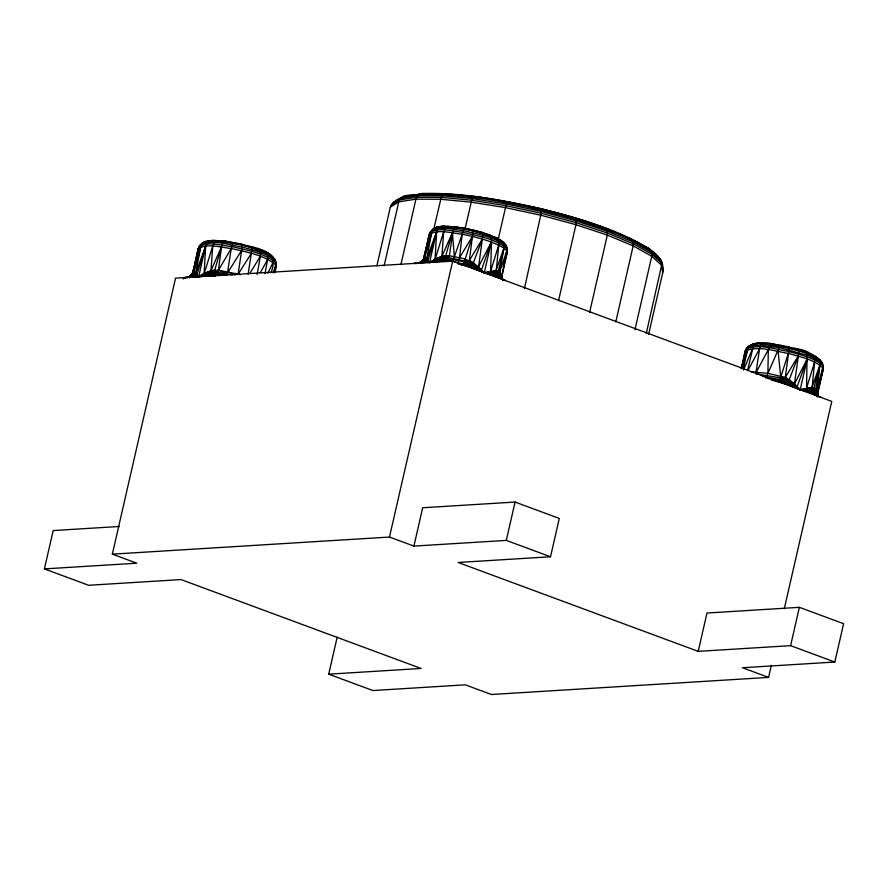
<?xml version="1.0" encoding="UTF-8"?>
<svg xmlns="http://www.w3.org/2000/svg" width="888" height="888" viewBox="0 0 888 888"><rect width="100%" height="100%" fill="white"/><g stroke="black" fill="none" stroke-linecap="round" stroke-linejoin="round"><path stroke-width="1.33" d="M774.514 344.322C784.049 348.429 816.105 346.82 814.585 362.104L811.854 390.565L813.408 393.995L821.134 397.458L819.291 396.925M766.033 378.155L767.92 373.326L768.298 349.617L770.462 344.833L772.338 343.823L789.377 347.019L785.258 377.467L783.26 383.028L800.177 389.699L816.449 394.461L818.015 395.893L816.827 392.119L819.902 365.068C821.5 359.074 815.095 355.367 810.245 354.112L816.294 356.987L820.423 360.35L822.61 363.692L822.776 367.721L817.815 391.319L818.092 396.492L816.827 392.119L811.71 387.834L800.177 389.699L783.427 382.351L771.661 380.186M458.796 263.725L467.532 265.39L484.282 272.738L490.775 273.493L505.228 280.497L491.108 274.725L490.553 271.517L491.597 240.093L490.509 235.575L481.94 232.334L464.79 228.183L443.001 226.129L436.885 227.017L432.822 229.204L429.304 234.077L423.854 257.531L423.931 260.029L421.345 262.482L414.274 263.414L416.361 263.614M798.356 349.661L805.471 351.837L807.092 353.69L806.559 389.832L807.003 391.686L813.408 393.995L806.826 391.064L800.177 389.699L787.712 383.66L779.187 382.073L788.311 353.38C800.099 356.943 813.375 359.207 822.776 367.721L823.01 369.874L817.404 394.394M183.461 278.976L183.328 277.667L203.996 275.924L205.672 246.054L208.769 241.314L212.054 240.382L225.497 241.114L242.546 244.311L238.128 274.148L240.515 274.814M414.274 263.414L434.942 261.671L436.619 231.801L438.339 228.283L441.292 226.329C460.495 226.14 479.664 230.536 497.158 238.339L498.934 243.146L495.959 273.604L497.513 277.034L500.555 277.5L502.908 280.12L499.644 271.772L504.007 248.107C505.816 241.636 498.812 239.261 494.35 237.152C499.922 239.15 508.191 243.534 506.87 250.76L501.431 278.266L507.115 252.914L506.715 246.731C494.694 236.619 478.077 234.31 463.236 230.636C452.891 229.692 440.959 225.452 431.224 230.492M506.071 246.942L505.849 244.91C485.725 231.324 459.163 226.274 435.098 227.783L432.423 230.658L423.665 258.785L421.689 261.35L418.415 263.281L420.368 262.271L429.592 262.471L440.481 261.361L441.824 257.753L443.667 231.824L446.353 227.095L450.338 226.496M503.396 279.964L499.445 277.3L497.846 272.771L504.007 248.107C491.231 240.604 476.545 237.274 462.204 234.221C451.57 233.244 439.305 228.904 429.304 234.077L424.242 257.187L422.799 260.173L420.313 262.437L423.931 260.029L426.262 260.084L429.592 262.471L440.959 260.695L446.509 261.549L449.384 255.955L452.958 230.747L455.5 227.095L457.32 227.15M766.233 343.456L773.215 344.122C768.22 342.28 760.417 341.969 759.573 348.795L755.777 373.837L780.175 377.733L800.177 389.699L811.71 387.834L819.902 365.068L813.852 387.989L814.518 392.918L816.905 395.36M211.133 241.136L219.392 240.748L215.407 241.347L212.732 246.087L210.878 272.006L210.023 274.947L209.535 275.613L198.646 276.723L183.328 277.667L185.414 277.866M274.814 272.416L275.935 265.013C263.57 254.623 246.498 252.248 231.257 248.474C220.624 247.497 208.369 243.157 198.357 248.329L193.295 271.439L194.039 272.039L190.742 275.602L187.479 277.533L190.742 275.602L192.718 273.038L198.357 248.329C202.409 237.496 216.761 241.103 225.497 241.114C240.67 246.254 283.35 246.065 274.98 272.294M648.606 334.399L662.648 273.06C665.134 261.771 656.909 253.657 648.162 248.163C615.717 228.527 578.643 218.581 542.279 208.958C502.93 200.066 462.826 192.385 422.3 193.495C411.577 196.292 395.615 195.238 390.32 207.148L376.889 265.812M817.337 396.936L817.815 391.319L823.01 369.874L822.61 363.692L814.651 358.23L807.458 355.233L779.131 347.596L761.105 345.266L749.472 345.987L747.119 347.463L745.199 351.038L741.214 368.564M274.214 272.738L276.124 262.981C263.847 252.658 246.886 250.305 231.757 246.553C221.201 245.588 209.013 241.27 199.079 246.409L199.312 248.551M501.798 278.943L499.755 275.746L499.644 271.772L506.87 250.76L504.007 248.107L495.815 270.873L484.282 272.738L463.381 264.713L472.416 236.408L473.326 230.159M819.902 365.068L815.339 390.753L817.693 395.904M270.884 272.705C274.692 263.636 274.98 253.435 263.403 251.404L269.453 254.279L273.582 257.642M457.653 263.481L459.518 257.72L462.204 234.221L463.791 229.337L465.157 228.405M264.979 273.682L267.998 257.409L267.199 253.879L266.222 252.592L250.327 246.564L251.504 247.142L251.892 249.628L248.107 274.214M186.413 277.533L191.397 276.035L198.646 276.723L205.672 246.054L195.604 273.682L193.828 276.545C200.821 277.411 207.981 272.549 214.73 276.057L216.406 275.014L218.437 270.218L221.456 246.908L222.755 243.368L224.553 241.347L242.568 244.733L259.574 249.828L260.65 254.345L257.165 274.547M234.21 242.657L232.845 243.59L231.257 248.474L227.073 275.469C217.782 273.77 207.126 270.718 198.646 276.723L192.252 275.213L187.479 277.533M793.073 386.513L794.471 383.938L798.59 354.101L798.645 350.893L797.169 349.273M203.996 275.924L212.931 275.169L213.531 274.303L221.456 246.908L210.944 270.718L204.307 273.859L214.385 271.728L232.545 274.914M446.509 261.549L444.466 260.051L441.347 259.873L429.592 262.471L425.951 260.684L421.689 261.35L418.415 263.281L422.344 261.782L429.592 262.471L436.619 231.801L426.54 259.429L424.775 262.293L429.592 262.471L435.253 259.607L441.636 258.885L452.625 261.605L454.379 256.754L452.392 232.656L444.466 260.051L443.878 260.917L434.942 261.671M817.493 392.485L817.881 389.843M421.345 262.482L425.219 261.771C427.394 263.558 428.682 260.628 426.54 259.429L431.712 232.567L423.931 260.029L429.592 262.471C447.152 255.433 470.03 260.972 484.282 272.738L497.513 277.034L477.167 269.552L491.297 242.069L484.282 272.738L491.108 274.725M741.68 368.132L745.199 351.038C758.663 345.21 774.447 351.315 788.311 353.38M198.357 248.329L193.295 271.595L195.638 262.349M743.345 368.453L747.618 349.528C749.472 342.013 759.007 343.223 764.901 343.112M337.185 637.151L328.704 674.17L421.09 668.464L181.008 579.575L88.622 585.281L44.4 568.897L53.18 530.569L119.358 526.484M44.4 568.897L136.774 563.203L112.343 554.156L175.558 278.144L452.691 261.039L831.767 401.398L784.282 608.735M384.116 265.856L398.768 201.854C401.62 192.108 415.207 196.526 422.3 193.495L423.998 193.839M400.954 264.502L415.928 199.167L419.014 194.428C472.438 193.406 525.185 205.239 576.356 219.525C605.438 229.992 638.15 237.307 660.794 259.673L661.349 264.613M433.588 229.937L441.236 197.369L443.29 194.528L447.275 193.939L420.601 193.695M112.343 554.156L389.477 537.051L452.691 261.039M465.046 228.827L471.717 200.244L473.315 197.369L476.068 196.659C535.775 206.027 596.725 218.892 649.716 249.151L651.692 252.292L651.77 256.255L634.976 329.581M389.477 537.051L413.908 546.098L422.688 507.758L515.062 502.053L559.296 518.437L550.516 556.765L458.13 562.47L698.212 651.359L790.598 645.654L834.82 662.037L843.6 623.698L799.378 607.325L706.992 613.031L698.212 651.359M498.135 239.627L505.96 205.705L507.059 202.753L508.424 201.82M524.408 288.644L542.124 209.057M558.541 300.688L575.946 224.686L576.356 219.525L574.88 217.904M413.908 546.098L506.293 540.392L515.062 502.053M589.61 312.443L607.314 235.109L607.203 229.77L604.451 227.728M615.773 321.878L633.177 245.876L632.633 240.359L628.837 237.884L645.199 247.008M646.253 333.522L662.015 263.492L651.981 254.234L633.422 243.878L607.614 233.133L576.301 222.733L541.636 213.375L505.96 205.705L471.717 200.244L441.236 197.369L416.594 197.258L399.478 199.944L391.042 205.228M747.541 370.485L753.179 346.853L757.198 343.29L763.547 343.323L780.219 345.465L806.404 352.536M817.815 391.319L815.539 388.733L813.752 389.732L806.482 389.177L813.974 391.397L816.449 394.461L812.209 391.808L800.177 389.699L794.471 383.938L807.203 359.03L800.177 389.699L807.003 391.686M328.704 674.17L372.938 690.542L465.312 684.837L491.419 694.505L768.553 677.4L771.328 665.29M790.598 645.654L799.378 607.325M742.279 366.622L742.912 363.936M743.545 361.25L744.488 357.22M823.01 369.874L817.293 393.795L817.926 392.418M460.905 264.602L467.366 266.067L469.364 260.506L482.339 239.094L482.75 233.933L481.263 232.301M751.159 371.828L767.92 373.326L779.686 346.298L781.052 345.365M817.015 390.087L822.776 367.721M220.213 275.68L213.531 274.303L198.646 276.723L194.039 272.028L200.777 246.82L204.151 242.036C228.227 240.526 254.778 245.576 274.903 259.163L275.136 261.194M423.854 257.531L427.406 244.222M428.116 241.558L429.182 237.562M503.163 266.922L507.115 252.914L506.87 250.76M205.672 246.054L196.526 276.024L187.912 277.167M436.619 231.801L427.772 261.183M480.741 271.106L481.529 269.797L473.57 263.003L468.742 262.004L463.891 262.471L484.282 272.738L490.553 271.517L498.69 245.144M814.585 362.104L806.448 388.478L811.71 387.834L815.539 388.733M196.526 276.024L195.005 274.947L192.252 275.213L191.864 274.436L198.646 276.723L204.296 273.238L212.732 246.087M421.922 261.127L424.986 257.775L424.242 257.187L429.592 262.471L435.242 258.974L443.667 231.824M741.591 368.809L747.618 349.528M458.33 263.903L471.595 267.399L482.339 239.094L478.577 266.977L468.742 262.004L453.857 258.674L441.891 256.466L435.242 258.974M767.92 373.326L785.258 377.467L798.234 356.055L787.49 384.36L775.413 381.196M449.384 255.955L435.253 259.607C440.925 255.755 447.841 255.023 454.379 256.754L462.204 234.221M481.529 269.797L491.297 242.069M807.203 359.03L796.636 388.067L787.712 383.66M191.864 274.436L200.777 246.82L195.604 273.682L198.646 276.723L218.437 270.218L238.128 274.148L251.393 253.346M273.016 272.749L275.935 265.013M743.5 370.007L752.513 348.762M452.392 232.656L441.891 256.454L445.554 255.844M267.854 273.16L273.06 262.36M756.387 371.928L768.298 349.617M747.896 370.551L759.573 348.795M260.306 272.572L267.743 259.396M190.409 276.734L193.584 273.227L195.604 273.682L194.039 272.039L189.377 276.69L189.488 277.844M204.296 273.238L210.944 270.718L218.437 270.218L231.257 248.474M459.518 257.72L472.416 236.408L469.364 260.506L473.57 263.003L464.724 258.841L454.379 256.754M249.806 273.404L260.362 256.321M241.469 250.671L228.161 271.894L235.165 274.991M817.149 395.382L817.737 394.461M747.119 347.463C756.221 340.259 769.286 345.643 779.686 346.298C794.039 349.861 810.111 352.092 821.744 361.871L821.966 363.902M420.368 262.271L421.689 261.35L427.472 261.771M200.277 244.755C213.375 239.072 228.749 245.021 242.235 247.019C253.702 250.494 266.622 252.703 275.768 260.983L276.357 265.112M205.938 241.27L201.876 243.467M392.241 203.563L400.621 198.313L417.649 195.649L442.146 195.749L472.449 198.612L506.504 204.04L541.969 211.666L576.445 220.968L607.581 231.313L633.244 242.002L651.692 252.292L661.66 261.494L662.848 271.007M390.32 207.148L398.768 201.854L415.928 199.167L440.615 199.267L471.151 202.153L505.461 207.626L541.203 215.318L575.946 224.686L607.314 235.109L633.177 245.876L651.77 256.255L661.826 265.523L662.648 273.06M745.92 349.117C759.284 343.334 774.969 349.395 788.733 351.437C800.443 354.978 813.63 357.231 822.965 365.69M453.99 261.86L472.127 265.912L484.282 272.738L495.959 273.604L499.644 271.772L502.053 274.892M490.775 273.493L496.314 274.847L499.445 273.793L501.687 276.279M393.839 202.275L403.94 196.304L405.872 196.07M432.822 229.204L436.885 227.017L444.688 226.473L442.08 226.884M748.717 346.176L750.615 345.343M217.893 272.128L204.218 274.947M441.824 257.753L444.966 258.885L448.829 257.875M214.619 270.096L210.944 270.718L214.385 271.728M207.881 241.037L213.753 240.726M752.78 343.978L758.896 343.09M490.553 271.517L495.815 270.873L499.644 271.772M834.82 662.037L742.446 667.732L768.553 677.4M467.821 264.469L463.381 264.713L467.366 266.067M779.275 381.685C787.079 380.497 793.85 385.858 800.177 389.699L811.854 390.565L813.752 389.732L817.981 395.371M435.22 260.162L441.347 259.873L444.91 261.516L435.076 261.183M204.284 274.425L213.531 274.303L215.562 275.802L212.931 275.169L214.73 276.057M499.445 273.793L495.793 272.283L490.587 272.216L498.079 274.425L500.555 277.5L498.623 275.957L490.92 274.103M814.518 392.918L806.826 391.064M435.164 260.695L440.959 260.695M192.985 274.281L195.327 274.348L196.825 275.435M204.129 275.447L213.964 275.779M497.957 271.029L495.815 270.873L497.846 272.771M811.71 387.834L813.852 387.989M444.588 193.795L476.068 196.659M447.641 226.351L464.324 228.505L490.509 235.575M783.427 382.351L788.033 382.872M762.803 376.412L788.899 381.03L797.235 387.046M754.722 343.745L756.665 344.045M474.248 196.603C519.258 202.886 563.702 213.342 606.526 228.616M488.433 234.687L497.158 238.339M257.498 248.94L259.574 249.828M767.376 378.41L783.716 381.429L779.786 379.431M423.665 258.785L426.54 259.429M780.175 377.733L789.465 379.964L800.177 389.699L780.619 375.802L778.099 351.182M646.364 247.663L648.162 248.163L659.473 258.153M471.595 267.399L481.03 270.596M467.532 265.39L477.633 268.587L484.282 272.738L473.004 264.069M500.899 241.636L504.528 243.39M269.952 255.888L271.894 256.532M490.664 272.871L498.623 275.957M806.559 389.832L812.209 391.808L813.974 391.397L815.65 392.707M477.167 269.552L480.885 270.851M506.293 540.392L550.516 556.765M218.437 270.218L227.572 273.793M784.126 380.286L793.805 385.048L796.925 387.568M806.67 390.454L821.134 397.458M804.339 351.648L813.064 355.3L820.423 360.35M427.306 262.049L423.199 260.961L422.799 260.173M196.359 276.301L194.661 275.502L190.742 275.602M499.445 277.3L505.228 280.497M481.34 270.085L472.527 265.035L464.724 258.841M424.531 258.974L427.628 261.483M468.231 263.325L481.174 270.352M815.339 394.261L818.303 396.259M788.422 381.995L796.78 387.812M498.079 274.425L502.042 278.277M444.966 258.885L447.341 260.761M214.019 273.138L216.406 275.014M794.471 383.938L785.258 377.467L789.465 379.964L797.069 387.312M194.039 272.028L193.295 271.439L192.718 273.038L196.681 275.735M500.388 240.015L502.841 242.28M507.07 248.729C494.794 238.406 477.833 236.042 462.692 232.29C452.136 231.335 439.96 227.017 430.025 232.157L430.258 234.299M822.843 365.789L823.198 367.821M506.948 248.829L507.303 250.86M745.199 351.038L745.432 353.191M192.907 271.795L193.018 272.882M192.185 273.715L192.296 274.814M190.976 275.38L191.087 276.512M779.22 381.94L783.26 383.028L779.22 381.94"/></g></svg>
